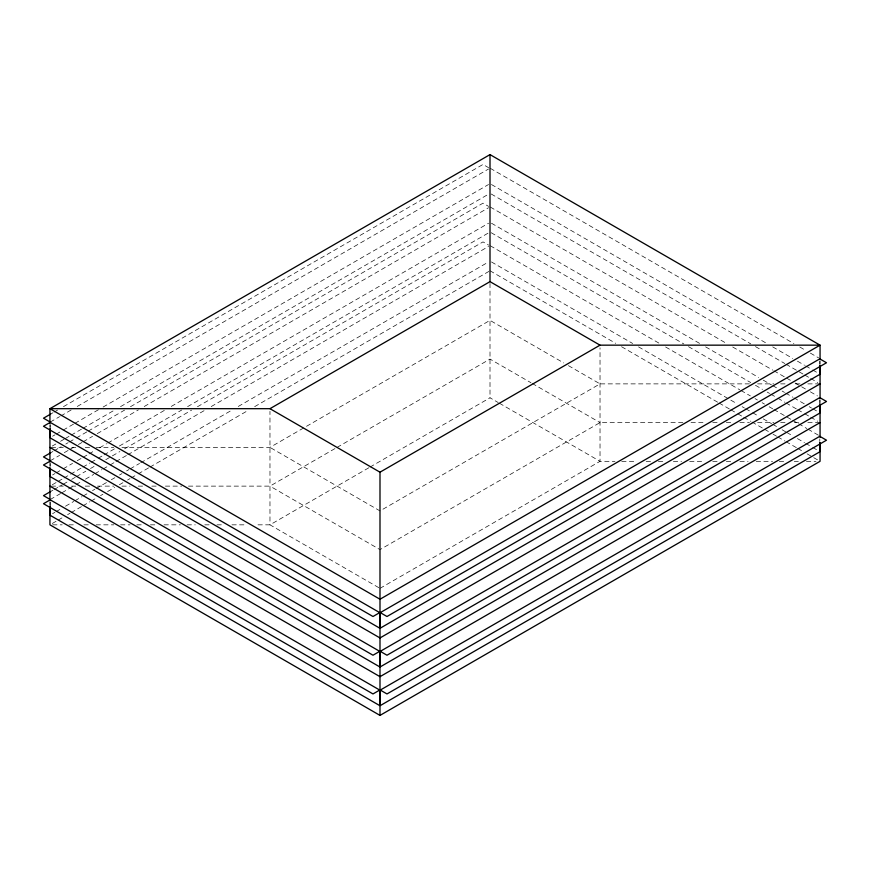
<?xml version="1.0" encoding="UTF-8"?>
<svg xmlns="http://www.w3.org/2000/svg" width="870" height="870" viewBox="0 0 870 870"><rect width="100%" height="100%" fill="white"/><g stroke="black" fill="none" stroke-linecap="round" stroke-linejoin="round"><path stroke-width="0.65" stroke-dasharray="4.35 3.26" d="M50.558 414.131L52.907 412.771M54.081 412.086L57.605 410.053M63.477 406.66L483.013 164.452L488.614 167.682M50.221 422.07L59.617 416.643M60.791 415.969L71.373 409.857M77.245 406.464L488.559 168.998M52.57 436.229L54.919 434.869M56.093 434.195L61.966 430.802M63.14 430.117L73.722 424.016M74.896 423.331L98.397 409.77M103.106 407.051L488.559 184.505M52.287 446.038L55.821 444.004M60.53 441.286L64.054 439.241M65.239 438.567L69.937 435.848M71.123 435.174L81.704 429.051M82.889 428.377L114.655 410.031M120.538 406.638L488.831 194.01M50.558 452.846L52.907 451.486M54.081 450.812L61.128 446.745M65.826 444.026L68.186 442.667M69.361 441.993L75.233 438.6M76.408 437.925L86.989 431.814M88.164 431.139L124.595 410.107M130.467 406.714L483.013 203.167L488.614 206.397M50.221 460.796L59.617 455.369M64.315 452.65L69.024 449.942M70.198 449.257L73.722 447.224M78.42 444.516L81.943 442.471M83.118 441.797L92.524 436.37M97.222 433.651L138.352 409.911M144.235 406.518L488.559 207.723M52.57 474.944L54.919 473.584M56.093 472.91L61.966 469.517M63.14 468.843L72.547 463.416M77.245 460.698L81.943 457.99M83.118 457.305L87.826 454.597M89.001 453.912L94.873 450.519M99.572 447.811L106.629 443.733M107.804 443.058L165.387 409.813M171.259 406.421L488.559 223.231M52.287 484.764L56.996 482.045M58.17 481.36L62.879 478.652M64.054 477.967L81.704 467.777M82.889 467.103L89.947 463.025M91.122 462.34L97.005 458.947M98.179 458.262L102.888 455.554M104.063 454.869L114.655 448.757M119.364 446.038L181.721 410.031M187.605 406.638L488.831 232.725M50.558 491.572L52.907 490.212M54.081 489.538L62.303 484.786M63.477 484.101L67.001 482.067M71.71 479.359L75.233 477.325M76.408 476.64L85.804 471.214M90.513 468.506L94.036 466.461M105.792 459.675L119.886 451.541M124.595 448.822L191.574 410.151M197.446 406.758L483.013 241.893L488.614 245.122M50.221 499.521L60.791 493.41M61.966 492.735L74.896 485.264M76.071 484.59L80.769 481.871M85.477 479.163L93.699 474.411M94.873 473.737L101.92 469.659M103.106 468.984L108.978 465.591M110.153 464.917L114.851 462.198M116.025 461.524L126.607 455.412M127.781 454.738L205.342 409.955M211.214 406.562L488.559 246.449M52.57 513.67L54.919 512.31M56.093 511.636L60.791 508.917M65.5 506.209L73.722 501.457M74.896 500.772L81.943 496.705M83.118 496.03L87.826 493.312M92.524 490.604L94.873 489.244M96.048 488.559L106.629 482.458M111.327 479.74L114.851 477.706M119.549 474.998L121.909 473.639M126.607 470.92L128.956 469.572M130.13 468.887L139.526 463.46M140.701 462.786L232.366 409.857M238.249 406.464L488.559 261.957M52.287 523.479L56.996 520.76M58.17 520.086L62.879 517.367M67.588 514.649L69.937 513.289M71.123 512.615L81.704 506.503M82.889 505.818L89.947 501.74M91.122 501.066L95.831 498.347M100.539 495.628L102.888 494.269M107.597 491.55L114.655 487.483M119.364 484.764L122.887 482.719M127.596 480.001L129.956 478.641M131.131 477.967L137.014 474.574M138.189 473.889L148.781 467.777M149.955 467.092L248.798 410.031M254.682 406.638L488.831 271.451M121.93 447.397L269.972 447.397L490.006 320.367L563.749 362.931M188.475 486.123L269.972 486.123L335.863 448.072M337.049 447.397L490.006 359.082L530.972 382.735M368.815 467.777L269.972 524.838L255.03 524.838M369.989 467.092L490.006 397.808L498.205 402.538M749.44 383.877L600.028 383.877L379.994 510.918L269.972 447.397M682.885 422.602L600.028 422.602L379.994 549.633L269.972 486.123M379.994 588.359L600.028 461.317L614.97 461.317M757.585 383.877L773.887 383.877M780.673 383.877L786.11 383.877M795.615 383.877L801.053 383.877M807.838 383.877L820.062 383.877M691.03 422.602L705.972 422.602M712.758 422.602L719.555 422.602M726.341 422.602L733.138 422.602M739.924 422.602L749.44 422.602M757.585 422.602L773.887 422.602M780.673 422.602L786.11 422.602M794.256 422.602L801.053 422.602M807.838 422.602L820.062 422.602M51.297 447.397L63.521 447.397M71.666 447.397L75.744 447.397M85.249 447.397L90.687 447.397M96.124 447.397L113.774 447.397M621.756 461.317L636.699 461.317M646.203 461.317L651.641 461.317M658.438 461.317L663.864 461.317M673.369 461.317L681.525 461.317M689.671 461.317L704.613 461.317M712.758 461.317L718.196 461.317M726.341 461.317L731.779 461.317M739.924 461.317L748.08 461.317M756.226 461.317L772.527 461.317M779.313 461.317L784.751 461.317M794.256 461.317L798.334 461.317M806.479 461.317L815.995 461.317M51.297 486.123L63.521 486.123M71.666 486.123L75.744 486.123M85.249 486.123L90.687 486.123M97.473 486.123L113.774 486.123M121.93 486.123L130.076 486.123M138.221 486.123L143.659 486.123M151.804 486.123L157.242 486.123M165.387 486.123L181.689 486.123M52.657 524.838L62.161 524.838M68.958 524.838L75.744 524.838M83.89 524.838L89.327 524.838M96.124 524.838L113.774 524.838M120.571 524.838L130.076 524.838M136.862 524.838L143.659 524.838M150.445 524.838L157.242 524.838M164.028 524.838L180.329 524.838M187.126 524.838L195.271 524.838M204.776 524.838L211.573 524.838M217 524.838L222.437 524.838M231.942 524.838L246.884 524.838M490.288 168.312L793.897 343.606M799.78 346.999L805.663 350.392M810.372 353.111L818.605 357.874M491.463 184.516L766.829 343.487M772.712 346.891L792.722 358.44M797.431 361.159L804.489 365.237M805.663 365.911L811.547 369.304M812.721 369.989L817.43 372.708M491.18 193.999L750.766 343.867M755.464 346.586L784.827 363.54M786.001 364.215L803.619 374.383M804.793 375.068L809.491 377.776M810.666 378.45L817.713 382.528M490.288 207.038L726.82 343.596M732.703 346.999L772.712 370.098M773.887 370.772L785.654 377.569M786.839 378.243L790.362 380.288M795.071 383.007L805.663 389.118M810.372 391.837L817.43 395.915M491.463 223.231L699.752 343.487M705.635 346.88L758.596 377.46M763.294 380.179L771.538 384.931M772.712 385.606L777.421 388.324M782.13 391.043L784.479 392.403M785.654 393.088L792.722 397.155M793.897 397.84L804.489 403.952M809.198 406.671L811.547 408.03M812.721 408.704L817.43 411.423M491.18 232.725L683.809 343.944M688.507 346.651L750.766 382.593M755.464 385.301L762.511 389.368M767.209 392.087L769.558 393.447M770.733 394.121L776.605 397.514M777.78 398.188L784.827 402.255M786.001 402.94L796.572 409.041M797.746 409.716L803.619 413.109M804.793 413.783L809.491 416.502M810.666 417.176L817.713 421.243M490.288 245.764L659.743 343.596M665.626 346.989L739.761 389.793M740.946 390.467L750.353 395.904M755.062 398.623L757.411 399.982M762.12 402.701L764.48 404.061M769.189 406.779L772.712 408.813M773.887 409.498L791.548 419.688M792.722 420.362L797.431 423.081M798.606 423.766L806.838 428.518M808.012 429.193L818.605 435.315M491.463 261.957L632.675 343.487M638.558 346.88L737.412 403.952M742.121 406.671L744.47 408.03M745.644 408.704L751.528 412.097M752.713 412.782L758.596 416.175M763.294 418.894L771.538 423.646M772.712 424.332L777.421 427.05M782.13 429.769L785.654 431.803M786.839 432.488L792.722 435.881M797.431 438.6L804.489 442.678M805.663 443.352L811.547 446.756M812.721 447.43L817.43 450.149M490.006 270.766L615.688 343.324M621.561 346.717L717.88 402.321M719.055 403.006L729.625 409.107M730.8 409.781L736.672 413.174M737.847 413.859L742.545 416.567M743.719 417.241L750.766 421.308M751.941 421.993L763.686 428.769M764.861 429.454L768.384 431.487M773.082 434.195L776.605 436.229M777.78 436.914L784.827 440.981M786.001 441.655L796.572 447.756M797.746 448.441L802.444 451.149M807.142 453.868L817.713 459.969M568.425 365.639L600.028 383.877M532.146 383.409L600.028 422.602M499.369 403.212L600.028 461.317L600.028 347.826M378.82 587.685L269.972 524.838L269.972 411.347M820.062 361.18L820.062 363.856M820.062 399.906L820.062 402.571M819.79 361.137L819.79 364.051M819.79 399.852L819.79 404.061M819.79 438.904L819.79 441.492M490.006 283.402L490.006 397.808M50.221 424.658L50.221 427.561M50.221 463.384L50.221 466.287M50.221 502.099L50.221 506.296M49.938 424.701L49.938 427.366M49.938 463.416L49.938 466.092M49.938 502.142L49.938 504.817"/><path stroke-width="1.3" d="M820.062 359.843L820.062 345.162L490.006 154.599L49.938 408.683L49.938 423.364M50.558 414.131L43.5 418.198L50.221 422.07M50.558 452.846L43.5 456.913L50.221 460.796M50.558 491.572L43.5 495.639L50.221 499.521M269.972 408.683L490.006 281.641L600.028 345.162L820.062 345.162L379.994 599.234L49.938 408.683L269.972 408.683L379.994 472.192L600.028 345.162M379.712 612.621L372.991 616.504L43.5 426.267L50.221 422.385L379.712 612.621L379.712 628.14L50.221 437.904L50.221 428.856M380.277 612.632L819.79 358.875L826.5 362.757L386.987 616.504L380.277 612.632L380.277 628.14L819.79 374.383L819.79 365.335M820.062 383.877L379.994 637.949L49.938 447.397M379.712 651.347L372.991 655.219L43.5 464.993L50.221 461.111L379.712 651.347L379.712 666.855L50.221 476.629L50.221 468.865M380.277 651.347L819.79 397.601L826.5 401.472L386.987 655.23L380.277 651.347L380.277 666.855L819.79 413.109L819.79 405.355M820.062 422.602L379.994 676.675L49.938 486.123M379.712 690.062L372.991 693.945L43.5 503.708L50.221 499.837L379.712 690.062L379.712 705.581L50.221 515.344L50.221 506.296M380.277 690.073L819.79 436.316L826.5 440.198L386.987 693.945L380.277 690.073L380.277 705.581L819.79 451.834L819.79 442.786M49.938 506.144L49.938 524.838L379.994 715.401L820.062 461.317L820.062 442.634M820.062 365.183L820.062 398.569M820.062 403.908L820.062 437.284M490.006 154.599L490.006 281.641M379.994 472.192L379.994 715.401M49.938 428.703L49.938 462.09M49.938 467.429L49.938 500.805"/></g></svg>
